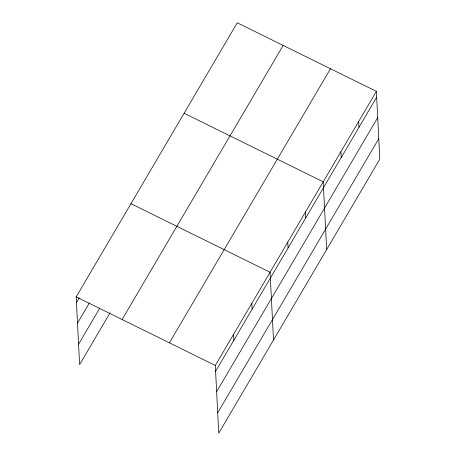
<?xml version="1.0" encoding="UTF-8"?>
<svg xmlns="http://www.w3.org/2000/svg" width="456" height="456" viewBox="0 0 456 456"><rect width="100%" height="100%" fill="white"/><g stroke="black" fill="none" stroke-linecap="round" stroke-linejoin="round"><path stroke-width="0.68" d="M110.044 312.856L79.618 364.629L76.186 296.885L237.262 22.8L376.382 91.371L379.814 159.115L218.737 433.2L215.306 365.455L376.382 91.371M76.483 302.704L79.344 297.836M77.52 323.139L89.33 303.04M78.586 344.195L99.704 308.256M122.1 319.513L283.17 45.429M169.398 342.827L330.469 68.742M215.602 371.281L376.673 97.196M216.64 391.715L377.71 117.631M217.706 412.765L378.776 138.681M184.104 113.248L323.224 181.819L326.656 249.563M130.952 203.695L270.072 272.266L273.503 340.011M76.186 296.885L215.306 365.455M358.661 121.524L358.957 127.344M340.945 151.671L341.242 157.491M305.509 211.972L305.805 217.791M287.793 242.119L288.084 247.939M251.815 303.331L252.111 309.151M233.563 334.396L233.86 340.216"/></g></svg>
